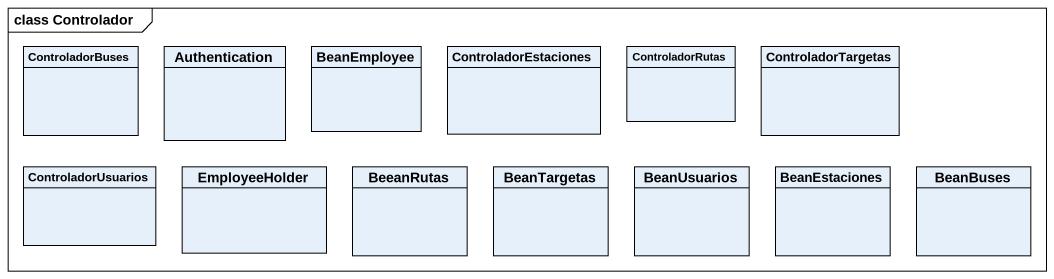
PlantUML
@startuml
mainframe class Controlador
hide circle
hide empty members
class ControladorBuses
class Authentication
class BeanEmployee
class ControladorEstaciones
class ControladorRutas
class ControladorTargetas
class ControladorUsuarios
class EmployeeHolder
class BeeanRutas
class BeanTargetas
class BeanUsuarios
class BeanEstaciones
class BeanBuses
@enduml
